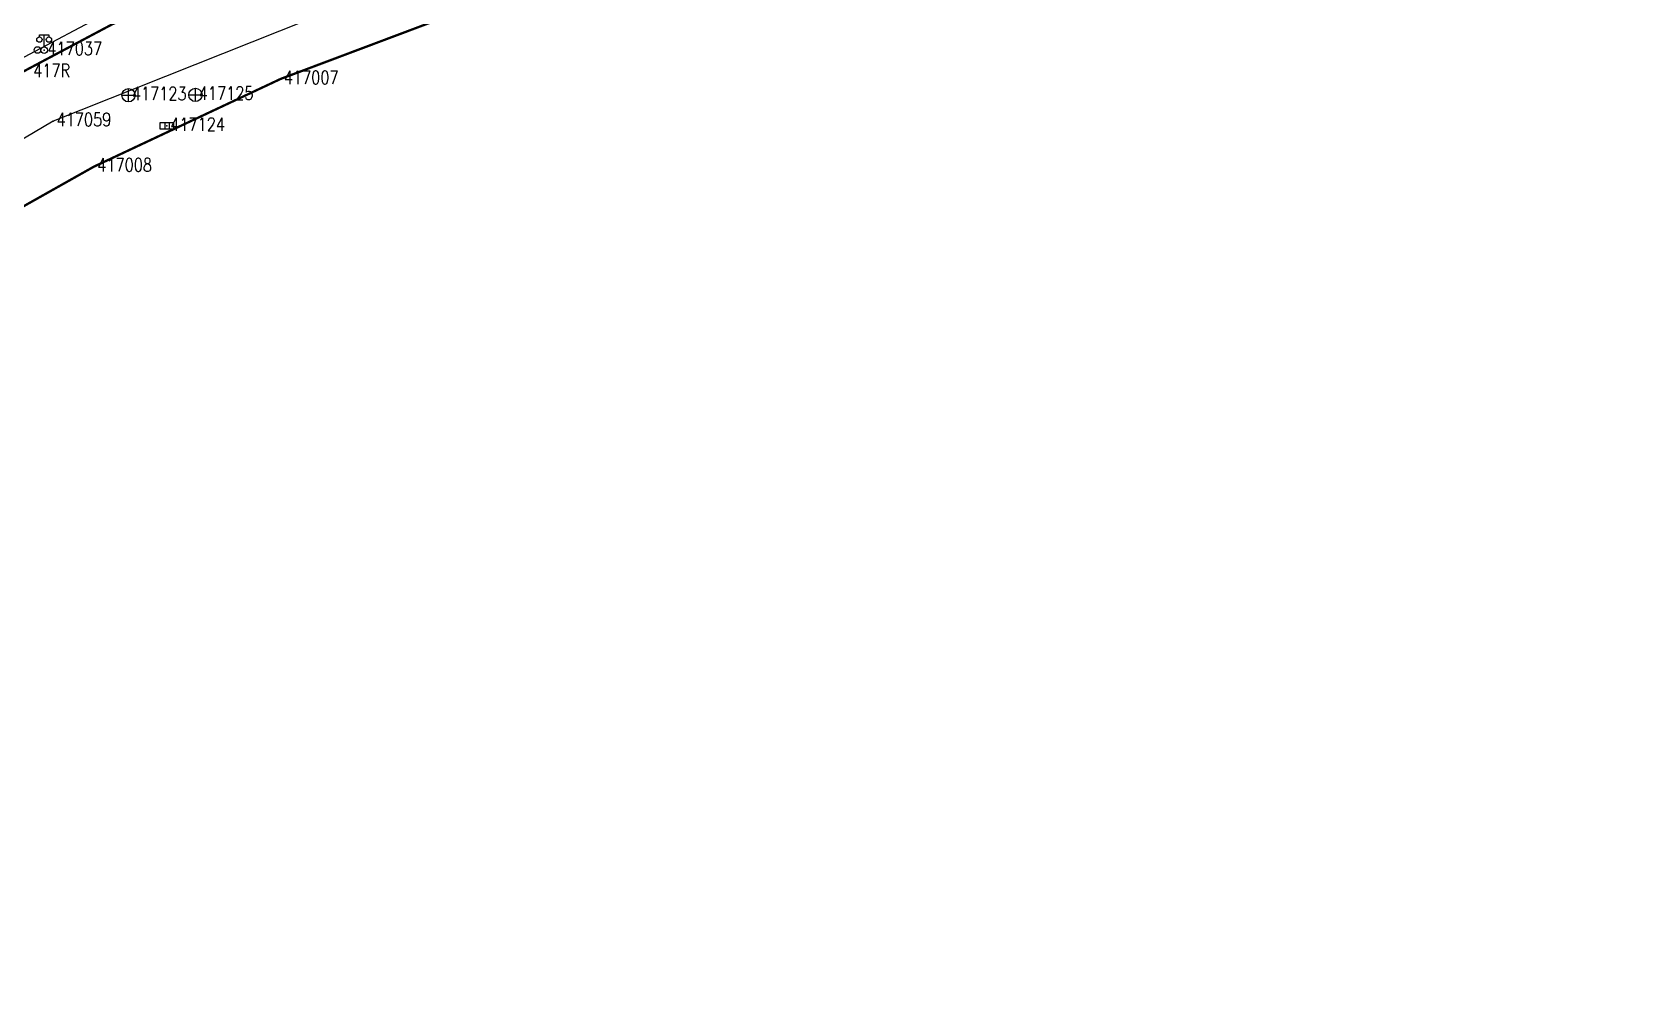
# Model space of a CAD drawing. Extents: x 871 to 1485, y 1110 to 1494.
# Drawn here: x 1092.7 to 1214, y 1109.8 to 1182.5 of the extents above; entities that cross this region are included whole.
import ezdxf

# ---------------------------------------------------------------- set-up
doc = ezdxf.new("R2010")
doc.units = 0
doc.header["$LTSCALE"] = 0.5
doc.header["$PDSIZE"] = 0.2
doc.layers.get('0').update_dxf_attribs({"linetype": 'CONTINUOUS'})
doc.layers.add('ASSIST', color=7, linetype='CONTINUOUS', plot=False)
for name, color, linetype in [('DLDW', 11, 'CONTINUOUS'), ('DLSS', 4, 'CONTINUOUS'), ('GXYZ', 2, 'CONTINUOUS'), ('ZBTZ', 3, 'CONTINUOUS'), ('ZDH', 1, 'CONTINUOUS')]:
    doc.layers.add(name, color=color, linetype=linetype)
doc.styles.add('HZ', font='rs.shx', dxfattribs={"width": 0.8, "bigfont": 'hztxt.shx'})

# ---------------------------------------------------------------- blocks, each defined once
blk = doc.blocks.new('gc097')
for p, q in [((-0.7, 2), (-0.7, 2.3)), ((-0.7, 2.3), (0.7, 2.3)), ((0, 0.5), (0, 2.3)), ((0.7, 2.3), (0.7, 2))]:
    blk.add_line(p, q)
for centre, radius in [((-0.7, 1.6), 0.4), ((0, 0), 0.5), ((0.73, 1.6), 0.4)]:
    blk.add_circle(centre, radius)
blk = doc.blocks.new('gc041')
for p, q in [((-1, 0.5), (1, 0.5)), ((-1, -0.5), (-1, 0.5)), ((-0.33, 0.5), (-0.33, -0.5)), ((0.33, 0.5), (0.33, -0.5)), ((1, 0.5), (1, -0.5)), ((1, -0.5), (-1, -0.5))]:
    blk.add_line(p, q)
blk = doc.blocks.new('gc043')
for p, q in [((-1, 0), (1, 0)), ((0, -1), (0, 1))]:
    blk.add_line(p, q)
blk.add_circle((0, 0), 1)
blk = doc.blocks.new('gc170')
at = {"linetype": 'Continuous'}
blk.add_circle((0, 0), 0.5, dxfattribs=at)

msp = doc.modelspace()

# ---------------------------------------------------------------- linework, layer by layer
at = {"linetype": 'Continuous'}
for p, q in [((1133.64, 1191.53, 7.72), (1094.29, 1175.84, 7.72)), ((1094.29, 1175.84, 7.72), (1030.35, 1138.24, 7.03))]:
    msp.add_line(p, q, dxfattribs=at)
at = {"layer": 'ASSIST', "linetype": 'Continuous', "flags": 128}
msp.add_lwpolyline([(1184.31, 1204.68), (1168.44, 1203.76), (1156.18, 1202.2), (1134.58, 1197.54), (1116.77, 1191.72), (1099.19, 1184.42), (1083.28, 1176.01), (1040.02, 1150.26), (1027.52, 1142.81), (1010.63, 1134.32), (1003.01, 1131.1)], dxfattribs=at)
at = {"layer": 'DLSS', "linetype": 'Continuous', "const_width": 0.175, "elevation": 6.63, "flags": 128}
msp.add_lwpolyline([(988.43, 1127.79), (990.79, 1125.9), (993.92, 1126.96), (1010.81, 1133.51), (1020.93, 1138.3), (1028.11, 1142.1), (1034.32, 1145.72), (1048.75, 1154.34), (1068.02, 1165.83), (1083.63, 1175.11), (1098.72, 1183.13), (1116.23, 1190.6), (1137.49, 1197.31), (1156.31, 1201.23), (1168.71, 1202.86), (1179.43, 1203.62), (1186.52, 1203.96)], dxfattribs=at)
at = {"layer": 'DLSS', "linetype": 'Continuous', "const_width": 0.175, "flags": 128}
msp.add_lwpolyline([(1460.28, 1198.11), (1405.34, 1197.46), (1185.35, 1194.86), (1181.21, 1194.7), (1178.12, 1194.63), (1169.91, 1193.95), (1160.64, 1192.83), (1153.46, 1191.63), (1141.84, 1189.13), (1126.8, 1184.82), (1111.38, 1179.02), (1097.35, 1172.43), (1084.6, 1165.25), (1072.9, 1158.29), (1053.39, 1146.69), (1039.51, 1138.39), (1032.84, 1134.46), (1024.77, 1130.12), (1023.39, 1129.44), (1014.66, 1125.38), (996.71, 1118.23), (983.05, 1114.36), (961.33, 1109.88)], dxfattribs=at)
at = {"layer": 'ZDH', "linetype": 'Continuous'}
for p in [(1093.6, 1181.18, 7.79), (1111.38, 1179.02, 7.82), (1099.95, 1177.8, 7.78), (1104.98, 1177.82, 7.79), (1094.29, 1175.84, 7.72), (1102.84, 1175.49, 7.74), (1097.35, 1172.43, 7.67)]:
    msp.add_point(p, dxfattribs=at)

# ---------------------------------------------------------------- block references
at = {"layer": 'DLDW', "linetype": 'Continuous', "xscale": 0.5, "yscale": 0.5}
msp.add_blockref('gc097', (1093.6, 1181.18, 7.79), dxfattribs=at)
at = {"layer": 'GXYZ', "linetype": 'Continuous', "xscale": 0.5, "yscale": 0.5}
for name, p in [('gc043', (1099.95, 1177.8, 7.78)), ('gc043', (1104.98, 1177.82, 7.79)), ('gc041', (1102.84, 1175.49, 7.74))]:
    msp.add_blockref(name, p, dxfattribs=at)
at = {"layer": 'ZBTZ', "linetype": 'Continuous', "xscale": 0.5, "yscale": 0.5, "rotation": 207.8682606094694}
msp.add_blockref('gc170', (1093.11, 1181.2), dxfattribs=at)

# ---------------------------------------------------------------- texts
at = {"layer": 'ZDH', "linetype": 'Continuous', "style": 'HZ', "width": 0.8}
for s, p in [('417037', (1093.85, 1180.81, 7.79)), ('417R', (1092.78, 1179.15, 7.67)), ('417007', (1111.63, 1178.64, 7.82)), ('417123', (1100.2, 1177.42, 7.78)), ('417125', (1105.23, 1177.45, 7.79)), ('417059', (1094.54, 1175.47, 7.72)), ('417124', (1103.09, 1175.11, 7.74)), ('417008', (1097.6, 1172.06, 7.67))]:
    msp.add_text(s, height=1, dxfattribs=at).set_placement(p)

doc.saveas('drawing.dxf')
